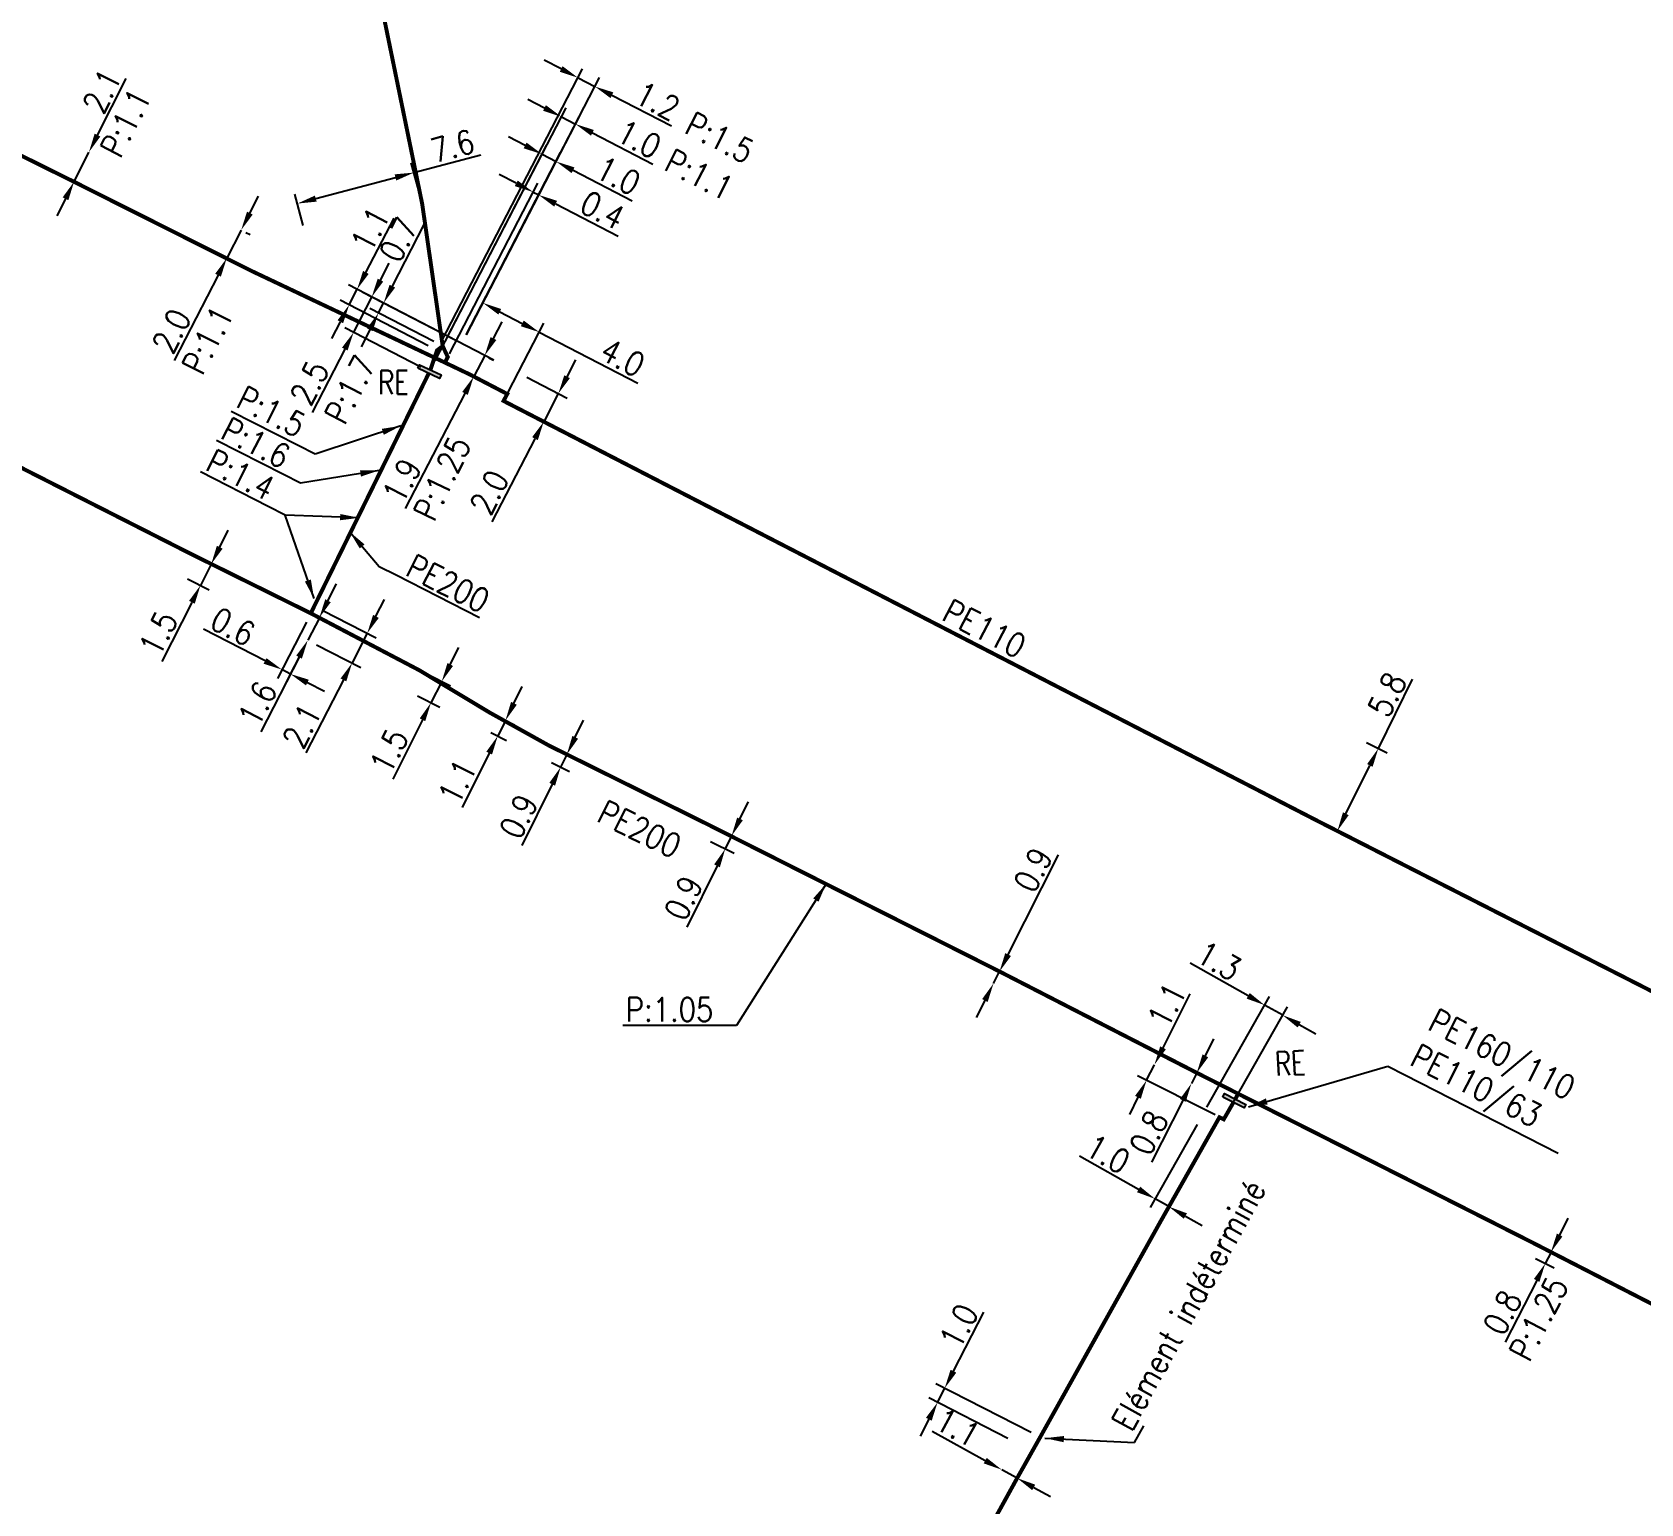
# Model space of a CAD drawing. Header units: millimetres. Extents: x 133989 to 135004, y 130988 to 132014.
# Drawn here: x 134175.2 to 134276.7, y 131120.9 to 131213.7 of the extents above; entities that cross this region are included whole.
import ezdxf
from ezdxf.enums import TextEntityAlignment as Align

# ---------------------------------------------------------------- set-up
doc = ezdxf.new("R2010")
doc.units = ezdxf.units.MM
doc.header["$PDMODE"] = 34
doc.linetypes.add('L_25_PE', pattern=[2000, 1000, 1000])
doc.layers.get('0').update_dxf_attribs({"linetype": 'CONTINUOUS'})
doc.layers.get('Defpoints').update_dxf_attribs({"linetype": 'CONTINUOUS'})
for name, color, linetype in [('L_150', 1, 'CONTINUOUS'), ('L_300', 7, 'CONTINUOUS'), ('L_340', 7, 'CONTINUOUS')]:
    doc.layers.add(name, color=color, linetype=linetype)
doc.styles.get("Standard").update_dxf_attribs({"font": 'romans.shx', "width": 0.85})
doc.dimstyles.get("Standard").update_dxf_attribs({"dimtxt": 1.5, "dimasz": 1.2, "dimexe": 0.625, "dimexo": 0.625, "dimgap": 0.25, "dimtad": 1, "dimdec": 1, "dimzin": 0, "dimdsep": 46, "dimtxsty": 'Standard', "dimcen": -0.5, "dimadec": 0, "dimazin": 0, "dimtfac": 1, "dimtdec": 1, "dimtmove": 0, "dimatfit": 3, "dimfxl": 0, "dimtolj": 1, "dimtzin": 0, "dimarcsym": 0})

# ---------------------------------------------------------------- blocks, each defined once
blk = doc.blocks.new('*D330')
at = {"layer": 'Defpoints', "color": 0, "linetype": 'Continuous', "transparency": 16777216}
for p in [(134191.96, 131202.85), (134199.83, 131202.81), (134192.48, 131200.86)]:
    blk.add_point(p, dxfattribs=at)
at = {"layer": 'L_150', "color": 0, "linetype": 'Continuous', "lineweight": -2, "transparency": 16777216}
for p, q in [((134199.3, 131204.8), (134203.53, 131205.93)), ((134199.67, 131203.42), (134199.14, 131205.41)), ((134193.12, 131203.16), (134198.14, 131204.49)), ((134192.32, 131201.46), (134191.79, 131203.45))]:
    blk.add_line(p, q, dxfattribs=at)
at = {"layer": 'L_150', "color": 0, "linetype": 'Continuous', "transparency": 16777216}
for points in [[(134198.09, 131204.69), (134198.19, 131204.3), (134199.3, 131204.8)], [(134193.06, 131203.35), (134193.17, 131202.97), (134191.96, 131202.85)]]:
    blk.add_solid(points, dxfattribs=at)
at = {"layer": 'L_150', "color": 0, "linetype": 'Continuous', "transparency": 16777216, "insert": (134201.74, 131206.48), "char_height": 1.5, "attachment_point": 5, "rotation": 14.8818}
blk.add_mtext('\\A1;7.6', dxfattribs=at)
blk = doc.blocks.new('*D342')
at = {"layer": 'Defpoints', "color": 0, "linetype": 'Continuous', "transparency": 16777216}
for p in [(134192.8, 131177.01), (134192.61, 131175.31), (134191.52, 131173.18)]:
    blk.add_point(p, dxfattribs=at)
at = {"layer": 'L_150', "color": 0, "linetype": 'Continuous', "lineweight": -2, "transparency": 16777216}
for p, q in [((134192.52, 131176.45), (134190.7, 131172.9)), ((134189.92, 131174.01), (134186.03, 131176)), ((134192.32, 131174.76), (134191.23, 131172.63)), ((134191.52, 131173.18), (134190.98, 131173.46)), ((134192.59, 131172.64), (134193.66, 131172.09))]:
    blk.add_line(p, q, dxfattribs=at)
at = {"layer": 'L_150', "color": 0, "linetype": 'Continuous', "transparency": 16777216}
for points in [[(134190.01, 131174.18), (134189.82, 131173.83), (134190.98, 131173.46)], [(134192.68, 131172.82), (134192.5, 131172.46), (134191.52, 131173.18)]]:
    blk.add_solid(points, dxfattribs=at)
at = {"layer": 'L_150', "color": 0, "linetype": 'Continuous', "transparency": 16777216, "insert": (134187.89, 131176.17), "char_height": 1.5, "attachment_point": 5, "rotation": 332.8752}
blk.add_mtext('\\A1;0.6', dxfattribs=at)
blk = doc.blocks.new('*D343')
at = {"layer": 'Defpoints', "color": 0, "linetype": 'Continuous', "transparency": 16777216}
for p in [(134185.15, 131180.8), (134184.48, 131179.46), (134185.84, 131178.77)]:
    blk.add_point(p, dxfattribs=at)
at = {"layer": 'L_150', "color": 0, "linetype": 'Continuous', "lineweight": -2, "transparency": 16777216}
for p, q in [((134187.06, 131181.18), (134187.6, 131182.25)), ((134185.71, 131180.52), (134187.08, 131179.83)), ((134186.52, 131180.11), (134185.84, 131178.77)), ((134185.03, 131179.18), (134186.4, 131178.49)), ((134185.3, 131177.7), (134183.41, 131173.96))]:
    blk.add_line(p, q, dxfattribs=at)
at = {"layer": 'L_150', "color": 0, "linetype": 'Continuous', "transparency": 16777216}
for points in [[(134186.88, 131181.27), (134187.24, 131181.09), (134186.52, 131180.11)], [(134185.12, 131177.79), (134185.48, 131177.61), (134185.84, 131178.77)]]:
    blk.add_solid(points, dxfattribs=at)
at = {"layer": 'L_150', "color": 0, "linetype": 'Continuous', "transparency": 16777216, "insert": (134183.19, 131175.75), "char_height": 1.5, "attachment_point": 5, "rotation": 63.1776}
blk.add_mtext('\\A1;1.5', dxfattribs=at)
blk = doc.blocks.new('*D344')
at = {"layer": 'Defpoints', "color": 0, "linetype": 'Continuous', "transparency": 16777216}
for p in [(134199.64, 131173.42), (134198.97, 131172.08), (134200.38, 131171.37)]:
    blk.add_point(p, dxfattribs=at)
at = {"layer": 'L_150', "color": 0, "linetype": 'Continuous', "lineweight": -2, "transparency": 16777216}
for p, q in [((134201.59, 131173.78), (134202.13, 131174.85)), ((134200.2, 131173.14), (134201.62, 131172.43)), ((134201.06, 131172.71), (134200.38, 131171.37)), ((134199.53, 131171.8), (134200.94, 131171.09)), ((134199.85, 131170.29), (134197.97, 131166.55))]:
    blk.add_line(p, q, dxfattribs=at)
at = {"layer": 'L_150', "color": 0, "linetype": 'Continuous', "transparency": 16777216}
for points in [[(134201.42, 131173.87), (134201.77, 131173.69), (134201.06, 131172.71)], [(134199.67, 131170.38), (134200.02, 131170.21), (134200.38, 131171.37)]]:
    blk.add_solid(points, dxfattribs=at)
at = {"layer": 'L_150', "color": 0, "linetype": 'Continuous', "transparency": 16777216, "insert": (134197.74, 131168.33), "char_height": 1.5, "attachment_point": 5, "rotation": 63.3542}
blk.add_mtext('\\A1;1.5', dxfattribs=at)
blk = doc.blocks.new('*D345')
at = {"layer": 'Defpoints', "color": 0, "linetype": 'Continuous', "transparency": 16777216}
for p in [(134204.08, 131170.75), (134203.59, 131169.76), (134204.59, 131169.27)]:
    blk.add_point(p, dxfattribs=at)
at = {"layer": 'L_150', "color": 0, "linetype": 'Continuous', "lineweight": -2, "transparency": 16777216}
for p, q in [((134205.61, 131171.33), (134206.14, 131172.4)), ((134205.08, 131170.25), (134204.59, 131169.27)), ((134204.64, 131170.47), (134205.64, 131169.98)), ((134204.15, 131169.49), (134205.15, 131168.99)), ((134204.05, 131168.19), (134202.35, 131164.77))]:
    blk.add_line(p, q, dxfattribs=at)
at = {"layer": 'L_150', "color": 0, "linetype": 'Continuous', "transparency": 16777216}
for points in [[(134205.43, 131171.42), (134205.79, 131171.24), (134205.08, 131170.25)], [(134203.87, 131168.28), (134204.23, 131168.1), (134204.59, 131169.27)]]:
    blk.add_solid(points, dxfattribs=at)
at = {"layer": 'L_150', "color": 0, "linetype": 'Continuous', "transparency": 16777216, "insert": (134202.04, 131166.39), "char_height": 1.5, "attachment_point": 5, "rotation": 63.6259}
blk.add_mtext('\\A1;1.1', dxfattribs=at)
blk = doc.blocks.new('*D346')
at = {"layer": 'Defpoints', "color": 0, "linetype": 'Continuous', "transparency": 16777216}
for p in [(134207.82, 131168.67), (134207.43, 131167.86), (134208.56, 131167.31)]:
    blk.add_point(p, dxfattribs=at)
at = {"layer": 'L_150', "color": 0, "linetype": 'Continuous', "lineweight": -2, "transparency": 16777216}
for p, q in [((134209.48, 131169.19), (134210.01, 131170.27)), ((134208.38, 131168.39), (134209.51, 131167.84)), ((134207.99, 131167.59), (134209.12, 131167.03)), ((134208.95, 131168.11), (134208.56, 131167.31)), ((134208.03, 131166.23), (134206.12, 131162.36))]:
    blk.add_line(p, q, dxfattribs=at)
at = {"layer": 'L_150', "color": 0, "linetype": 'Continuous', "transparency": 16777216}
for points in [[(134209.3, 131169.28), (134209.66, 131169.1), (134208.95, 131168.11)], [(134207.85, 131166.32), (134208.21, 131166.14), (134208.56, 131167.31)]]:
    blk.add_solid(points, dxfattribs=at)
at = {"layer": 'L_150', "color": 0, "linetype": 'Continuous', "transparency": 16777216, "insert": (134205.91, 131164.2), "char_height": 1.5, "attachment_point": 5, "rotation": 63.7681}
blk.add_mtext('\\A1;0.9', dxfattribs=at)
blk = doc.blocks.new('*D347')
at = {"layer": 'Defpoints', "color": 0, "linetype": 'Continuous', "transparency": 16777216}
for p in [(134217.83, 131163.7), (134217.44, 131162.9), (134218.94, 131162.16)]:
    blk.add_point(p, dxfattribs=at)
at = {"layer": 'L_150', "color": 0, "linetype": 'Continuous', "lineweight": -2, "transparency": 16777216}
for p, q in [((134219.87, 131164.04), (134220.4, 131165.12)), ((134218.39, 131163.43), (134219.9, 131162.69)), ((134218, 131162.62), (134219.51, 131161.88)), ((134219.34, 131162.97), (134218.94, 131162.16)), ((134218.42, 131161.08), (134216.52, 131157.21))]:
    blk.add_line(p, q, dxfattribs=at)
at = {"layer": 'L_150', "color": 0, "linetype": 'Continuous', "transparency": 16777216}
for points in [[(134219.69, 131164.13), (134220.05, 131163.96), (134219.34, 131162.97)], [(134218.24, 131161.17), (134218.6, 131160.99), (134218.94, 131162.16)]]:
    blk.add_solid(points, dxfattribs=at)
at = {"layer": 'L_150', "color": 0, "linetype": 'Continuous', "transparency": 16777216, "insert": (134216.31, 131159.05), "char_height": 1.5, "attachment_point": 5, "rotation": 63.9016}
blk.add_mtext('\\A1;0.9', dxfattribs=at)
blk = doc.blocks.new('*D348')
at = {"layer": 'Defpoints', "color": 0, "linetype": 'Continuous', "transparency": 16777216}
for p in [(134236.24, 131154.42), (134235.86, 131153.67), (134235.86, 131153.67)]:
    blk.add_point(p, dxfattribs=at)
at = {"layer": 'L_150', "color": 0, "linetype": 'Continuous', "lineweight": -2, "transparency": 16777216}
for p, q in [((134236.78, 131155.49), (134239.96, 131161.77)), ((134235.86, 131153.67), (134236.24, 131154.42)), ((134235.32, 131152.59), (134234.77, 131151.52))]:
    blk.add_line(p, q, dxfattribs=at)
at = {"layer": 'L_150', "color": 0, "linetype": 'Continuous', "transparency": 16777216}
for points in [[(134236.6, 131155.58), (134236.96, 131155.4), (134236.24, 131154.42)], [(134235.14, 131152.68), (134235.49, 131152.5), (134235.86, 131153.67)]]:
    blk.add_solid(points, dxfattribs=at)
at = {"layer": 'L_150', "color": 0, "linetype": 'Continuous', "transparency": 16777216, "insert": (134238.36, 131160.83), "char_height": 1.5, "attachment_point": 5, "rotation": 63.1721}
blk.add_mtext('\\A1;0.9', dxfattribs=at)
blk = doc.blocks.new('*D349')
at = {"layer": 'Defpoints', "color": 0, "linetype": 'Continuous', "transparency": 16777216}
for p in [(134269.86, 131137.32), (134269.49, 131136.61), (134270.66, 131136.01)]:
    blk.add_point(p, dxfattribs=at)
at = {"layer": 'L_150', "color": 0, "linetype": 'Continuous', "lineweight": -2, "transparency": 16777216}
for p, q in [((134271.57, 131137.8), (134272.11, 131138.87)), ((134270.41, 131137.04), (134271.58, 131136.44)), ((134270.05, 131136.32), (134271.22, 131135.73)), ((134271.02, 131136.73), (134270.66, 131136.01)), ((134270.12, 131134.94), (134268.13, 131131.05))]:
    blk.add_line(p, q, dxfattribs=at)
at = {"layer": 'L_150', "color": 0, "linetype": 'Continuous', "transparency": 16777216}
for points in [[(134271.39, 131137.89), (134271.74, 131137.71), (134271.02, 131136.73)], [(134269.94, 131135.03), (134270.29, 131134.85), (134270.66, 131136.01)]]:
    blk.add_solid(points, dxfattribs=at)
at = {"layer": 'L_150', "color": 0, "linetype": 'Continuous', "transparency": 16777216, "insert": (134267.96, 131132.91), "char_height": 1.5, "attachment_point": 5, "rotation": 63.0515}
blk.add_mtext('\\A1;0.8', dxfattribs=at)
blk = doc.blocks.new('*D358')
at = {"layer": 'Defpoints', "color": 0, "linetype": 'Continuous', "transparency": 16777216}
for p in [(134178.81, 131206.09), (134178.81, 131206.09), (134177.87, 131204.22)]:
    blk.add_point(p, dxfattribs=at)
at = {"layer": 'L_150', "color": 0, "linetype": 'Continuous', "lineweight": -2, "transparency": 16777216}
for p, q in [((134179.35, 131207.17), (134181.15, 131210.74)), ((134177.87, 131204.22), (134178.81, 131206.09)), ((134177.31, 131204.5), (134177.31, 131204.5)), ((134177.33, 131203.15), (134176.79, 131202.07))]:
    blk.add_line(p, q, dxfattribs=at)
at = {"layer": 'L_150', "color": 0, "linetype": 'Continuous', "transparency": 16777216}
for points in [[(134179.17, 131207.26), (134179.53, 131207.08), (134178.81, 131206.09)], [(134177.15, 131203.24), (134177.51, 131203.06), (134177.87, 131204.22)]]:
    blk.add_solid(points, dxfattribs=at)
at = {"layer": 'L_150', "color": 0, "linetype": 'Continuous', "transparency": 16777216, "insert": (134179.63, 131209.94), "char_height": 1.5, "attachment_point": 5, "rotation": 63.2749}
blk.add_mtext('\\A1;2.1', dxfattribs=at)
blk = doc.blocks.new('*D359')
at = {"layer": 'Defpoints', "color": 0, "linetype": 'Continuous', "transparency": 16777216}
for p in [(134203.66, 131196.58), (134202.33, 131194.02), (134204.96, 131190.4)]:
    blk.add_point(p, dxfattribs=at)
at = {"layer": 'L_150', "color": 0, "linetype": 'Continuous', "lineweight": -2, "transparency": 16777216}
for p, q in [((134202.62, 131194.57), (134203.94, 131197.13)), ((134204.72, 131196.03), (134206.14, 131195.29)), ((134205.25, 131190.96), (134207.49, 131195.3)), ((134207.21, 131194.74), (134213.42, 131191.53))]:
    blk.add_line(p, q, dxfattribs=at)
at = {"layer": 'L_150', "color": 0, "linetype": 'Continuous', "transparency": 16777216}
for points in [[(134204.81, 131196.2), (134204.63, 131195.85), (134203.66, 131196.58)], [(134206.23, 131195.47), (134206.05, 131195.11), (134207.21, 131194.74)]]:
    blk.add_solid(points, dxfattribs=at)
at = {"layer": 'L_150', "color": 0, "linetype": 'Continuous', "transparency": 16777216, "insert": (134212.47, 131193.14), "char_height": 1.5, "attachment_point": 5, "rotation": 332.6334}
blk.add_mtext('\\A1;4.0', dxfattribs=at)
blk = doc.blocks.new('*D360')
at = {"layer": 'Defpoints', "color": 0, "linetype": 'Continuous', "transparency": 16777216}
for p in [(134205.88, 131192.18), (134208.41, 131190.86), (134204.96, 131190.4)]:
    blk.add_point(p, dxfattribs=at)
at = {"layer": 'L_150', "color": 0, "linetype": 'Continuous', "lineweight": -2, "transparency": 16777216}
for p, q in [((134208.96, 131191.93), (134209.52, 131192.99)), ((134206.43, 131191.89), (134208.97, 131190.58)), ((134208.41, 131190.86), (134207.49, 131189.09)), ((134205.52, 131190.11), (134208.05, 131188.8)), ((134206.94, 131188.02), (134204.22, 131182.77))]:
    blk.add_line(p, q, dxfattribs=at)
at = {"layer": 'L_150', "color": 0, "linetype": 'Continuous', "transparency": 16777216}
for points in [[(134208.79, 131192.02), (134209.14, 131191.84), (134208.41, 131190.86)], [(134206.76, 131188.12), (134207.12, 131187.93), (134207.49, 131189.09)]]:
    blk.add_solid(points, dxfattribs=at)
at = {"layer": 'L_150', "color": 0, "linetype": 'Continuous', "transparency": 16777216, "insert": (134204.06, 131184.64), "char_height": 1.5, "attachment_point": 5, "rotation": 62.6089}
blk.add_mtext('\\A1;2.0', dxfattribs=at)
blk = doc.blocks.new('*D361')
at = {"layer": 'Defpoints', "color": 0, "linetype": 'Continuous', "transparency": 16777216}
for p in [(134258.83, 131169.13), (134260.13, 131168.49), (134256.25, 131163.94)]:
    blk.add_point(p, dxfattribs=at)
at = {"layer": 'L_150', "color": 0, "linetype": 'Continuous', "lineweight": -2, "transparency": 16777216}
for p, q in [((134260.13, 131168.49), (134262.29, 131172.86)), ((134259.39, 131168.86), (134260.69, 131168.21)), ((134258.08, 131164.37), (134259.59, 131167.42)), ((134256.81, 131163.66), (134258.11, 131163.02))]:
    blk.add_line(p, q, dxfattribs=at)
at = {"layer": 'L_150', "color": 0, "linetype": 'Continuous', "transparency": 16777216}
for points in [[(134259.42, 131167.5), (134259.77, 131167.33), (134260.13, 131168.49)], [(134257.9, 131164.46), (134258.26, 131164.28), (134257.55, 131163.29)]]:
    blk.add_solid(points, dxfattribs=at)
at = {"layer": 'L_150', "color": 0, "linetype": 'Continuous', "transparency": 16777216, "insert": (134260.69, 131171.88), "char_height": 1.5, "attachment_point": 5, "rotation": 63.6198}
blk.add_mtext('\\A1;5.8', dxfattribs=at)
blk = doc.blocks.new('*D363')
at = {"layer": 'Defpoints', "color": 0, "linetype": 'Continuous', "transparency": 16777216}
for p in [(134203.48, 131193.42), (134203.77, 131193.27), (134202.79, 131192.09)]:
    blk.add_point(p, dxfattribs=at)
at = {"layer": 'L_150', "color": 0, "linetype": 'Continuous', "lineweight": -2, "transparency": 16777216}
for p, q in [((134204.32, 131194.34), (134204.87, 131195.4)), ((134203.77, 131193.27), (134203.08, 131191.94)), ((134204.03, 131193.13), (134204.32, 131192.98)), ((134203.34, 131191.8), (134203.63, 131191.65)), ((134202.52, 131190.87), (134198.76, 131183.61))]:
    blk.add_line(p, q, dxfattribs=at)
at = {"layer": 'L_150', "color": 0, "linetype": 'Continuous', "transparency": 16777216}
for points in [[(134204.14, 131194.43), (134204.5, 131194.24), (134203.77, 131193.27)], [(134202.35, 131190.97), (134202.7, 131190.78), (134203.08, 131191.94)]]:
    blk.add_solid(points, dxfattribs=at)
at = {"layer": 'L_150', "color": 0, "linetype": 'Continuous', "transparency": 16777216, "insert": (134198.55, 131185.37), "char_height": 1.5, "attachment_point": 5, "rotation": 62.6089}
blk.add_mtext('\\A1;1.9', dxfattribs=at)
blk = doc.blocks.new('*D364')
at = {"layer": 'Defpoints', "color": 0, "linetype": 'Continuous', "transparency": 16777216}
for p in [(134196.64, 131196.95), (134202.33, 131194.01), (134200.29, 131192.25)]:
    blk.add_point(p, dxfattribs=at)
at = {"layer": 'L_340', "color": 0, "linetype": 'Continuous', "lineweight": -2, "transparency": 16777216}
for p, q in [((134197.2, 131198.02), (134197.75, 131199.08)), ((134196.64, 131196.95), (134195.5, 131194.73)), ((134201.77, 131194.3), (134196.09, 131197.24)), ((134199.74, 131192.54), (134194.94, 131195.02)), ((134194.95, 131193.67), (134192.88, 131189.67))]:
    blk.add_line(p, q, dxfattribs=at)
at = {"layer": 'L_340', "color": 0, "linetype": 'Continuous', "transparency": 16777216}
for points in [[(134197.02, 131198.11), (134197.37, 131197.93), (134196.64, 131196.95)], [(134194.77, 131193.76), (134195.12, 131193.58), (134195.5, 131194.73)]]:
    blk.add_solid(points, dxfattribs=at)
at = {"layer": 'L_340', "color": 0, "linetype": 'Continuous', "transparency": 16777216, "insert": (134192.72, 131191.54), "char_height": 1.5, "attachment_point": 5, "rotation": 62.6555}
blk.add_mtext('\\A1;2.5', dxfattribs=at)
blk = doc.blocks.new('L_340_21')
at = {"linetype": 'Continuous'}
blk.add_hatch(color=0, dxfattribs=at).paths.add_polyline_path([(0.125, 0.75), (-0.125, 0.75), (-0.125, -0.75), (0.125, -0.75)])
at = {"color": 0, "linetype": 'Continuous'}
blk.add_lwpolyline([(-0.125, 0.75), (0.125, 0.75), (0.125, -0.75), (-0.125, -0.75)], close=True, dxfattribs=at)
at = {"color": 0, "linetype": 'Continuous', "width": 0.75}
for tag, height, flags, p in [('RE', 1.5, 8, (0, 3)), ('DEF_LEG', 1.2, 3, (0, -5)), ('DEF_COUP', 1.2, 3, (0, -7.5)), ('DEF_TYPE', 1.2, 3, (0, -10))]:
    blk.add_attdef(tag, text='', height=height, dxfattribs=dict(at, flags=flags)).set_placement(p, align=Align.MIDDLE)
blk = doc.blocks.new('*D365')
at = {"layer": 'Defpoints', "color": 0, "linetype": 'Continuous', "transparency": 16777216}
for p in [(134210.72, 131210.23), (134200.76, 131193.59), (134202.33, 131194.02)]:
    blk.add_point(p, dxfattribs=at)
at = {"layer": 'L_150', "color": 0, "linetype": 'Continuous', "lineweight": -2, "transparency": 16777216}
for p, q in [((134208.59, 131211.34), (134207.53, 131211.89)), ((134201.04, 131194.15), (134209.94, 131211.34)), ((134202.62, 131194.57), (134211.01, 131210.79)), ((134209.66, 131210.78), (134210.72, 131210.23)), ((134211.79, 131209.68), (134215.54, 131207.74))]:
    blk.add_line(p, q, dxfattribs=at)
at = {"layer": 'L_150', "color": 0, "linetype": 'Continuous', "transparency": 16777216}
for points in [[(134208.68, 131211.51), (134208.5, 131211.16), (134209.66, 131210.78)], [(134211.88, 131209.86), (134211.7, 131209.5), (134210.72, 131210.23)]]:
    blk.add_solid(points, dxfattribs=at)
at = {"layer": 'L_150', "color": 0, "linetype": 'Continuous', "transparency": 16777216, "insert": (134214.67, 131209.31), "char_height": 1.5, "attachment_point": 5, "rotation": 332.6334}
blk.add_mtext('\\A1;1.2', dxfattribs=at)
blk = doc.blocks.new('*D366')
at = {"layer": 'Defpoints', "color": 0, "linetype": 'Continuous', "transparency": 16777216}
for p in [(134209.5, 131207.86), (134201.12, 131193.86), (134202.33, 131194.02)]:
    blk.add_point(p, dxfattribs=at)
at = {"layer": 'L_150', "color": 0, "linetype": 'Continuous', "lineweight": -2, "transparency": 16777216}
for p, q in [((134201.41, 131194.41), (134208.9, 131208.88)), ((134207.54, 131208.87), (134206.48, 131209.42)), ((134202.62, 131194.57), (134209.78, 131208.42)), ((134208.61, 131208.32), (134209.5, 131207.86)), ((134210.56, 131207.31), (134214.37, 131205.34))]:
    blk.add_line(p, q, dxfattribs=at)
at = {"layer": 'L_150', "color": 0, "linetype": 'Continuous', "transparency": 16777216}
for points in [[(134207.63, 131209.05), (134207.45, 131208.7), (134208.61, 131208.32)], [(134210.65, 131207.49), (134210.47, 131207.13), (134209.5, 131207.86)]]:
    blk.add_solid(points, dxfattribs=at)
at = {"layer": 'L_150', "color": 0, "linetype": 'Continuous', "transparency": 16777216, "insert": (134213.5, 131206.91), "char_height": 1.5, "attachment_point": 5, "rotation": 332.6334}
blk.add_mtext('\\A1;1.0', dxfattribs=at)
blk = doc.blocks.new('*D367')
at = {"layer": 'Defpoints', "color": 0, "linetype": 'Continuous', "transparency": 16777216}
for p in [(134197.39, 131196.57), (134201.12, 131193.86), (134204.89, 131192.69)]:
    blk.add_point(p, dxfattribs=at)
at = {"layer": 'L_150', "color": 0, "linetype": 'Continuous', "lineweight": -2, "transparency": 16777216}
for p, q in [((134197.95, 131197.64), (134199.96, 131201.52)), ((134204.34, 131192.98), (134196.84, 131196.86)), ((134200.57, 131194.14), (134196.52, 131196.24)), ((134197.07, 131195.95), (134197.39, 131196.57)), ((134196.52, 131194.89), (134195.97, 131193.82))]:
    blk.add_line(p, q, dxfattribs=at)
at = {"layer": 'L_150', "color": 0, "linetype": 'Continuous', "transparency": 16777216}
for points in [[(134197.77, 131197.73), (134198.12, 131197.55), (134197.39, 131196.57)], [(134196.34, 131194.98), (134196.7, 131194.8), (134197.07, 131195.95)]]:
    blk.add_solid(points, dxfattribs=at)
at = {"layer": 'L_150', "color": 0, "linetype": 'Continuous', "transparency": 16777216, "insert": (134198.34, 131200.57), "char_height": 1.5, "attachment_point": 5, "rotation": 62.6089}
blk.add_mtext('\\A1;0.7', dxfattribs=at)
blk = doc.blocks.new('*D368')
at = {"layer": 'Defpoints', "color": 0, "linetype": 'Continuous', "transparency": 16777216}
for p in [(134195.72, 131197.44), (134200.76, 131193.59), (134202.33, 131194.02)]:
    blk.add_point(p, dxfattribs=at)
at = {"layer": 'L_150', "color": 0, "linetype": 'Continuous', "lineweight": -2, "transparency": 16777216}
for p, q in [((134196.27, 131198.5), (134198.05, 131201.93)), ((134201.77, 131194.3), (134195.17, 131197.73)), ((134200.2, 131193.88), (134194.66, 131196.75)), ((134195.22, 131196.46), (134195.72, 131197.44)), ((134194.66, 131195.4), (134194.11, 131194.33))]:
    blk.add_line(p, q, dxfattribs=at)
at = {"layer": 'L_150', "color": 0, "linetype": 'Continuous', "transparency": 16777216}
for points in [[(134196.1, 131198.6), (134196.45, 131198.41), (134195.72, 131197.44)], [(134194.49, 131195.49), (134194.84, 131195.3), (134195.22, 131196.46)]]:
    blk.add_solid(points, dxfattribs=at)
at = {"layer": 'L_150', "color": 0, "linetype": 'Continuous', "transparency": 16777216, "insert": (134196.55, 131201.22), "char_height": 1.5, "attachment_point": 5, "rotation": 62.6089}
blk.add_mtext('\\A1;1.1', dxfattribs=at)
blk = doc.blocks.new('*D369')
at = {"layer": 'Defpoints', "color": 0, "linetype": 'Continuous', "transparency": 16777216}
for p in [(134207.18, 131203.39), (134202.33, 131194.02), (134201.26, 131192.82)]:
    blk.add_point(p, dxfattribs=at)
at = {"layer": 'L_150', "color": 0, "linetype": 'Continuous', "lineweight": -2, "transparency": 16777216}
for p, q in [((134201.55, 131193.38), (134207.11, 131204.13)), ((134202.62, 131194.57), (134207.47, 131203.95)), ((134205.76, 131204.13), (134204.69, 131204.68)), ((134206.83, 131203.57), (134207.18, 131203.39)), ((134208.25, 131202.84), (134212.18, 131200.8))]:
    blk.add_line(p, q, dxfattribs=at)
at = {"layer": 'L_150', "color": 0, "linetype": 'Continuous', "transparency": 16777216}
for points in [[(134205.85, 131204.3), (134205.67, 131203.95), (134206.83, 131203.57)], [(134208.34, 131203.02), (134208.15, 131202.66), (134207.18, 131203.39)]]:
    blk.add_solid(points, dxfattribs=at)
at = {"layer": 'L_150', "color": 0, "linetype": 'Continuous', "transparency": 16777216, "insert": (134211.21, 131202.43), "char_height": 1.5, "attachment_point": 5, "rotation": 332.6334}
blk.add_mtext('\\A1;0.4', dxfattribs=at)
blk = doc.blocks.new('*D370')
at = {"layer": 'Defpoints', "color": 0, "linetype": 'Continuous', "transparency": 16777216}
for p in [(134232.33, 131127.25), (134237.32, 131124.69), (134238.8, 131125.05)]:
    blk.add_point(p, dxfattribs=at)
at = {"layer": 'L_300', "color": 0, "linetype": 'Continuous', "lineweight": -2, "transparency": 16777216}
for p, q in [((134233.33, 131129.21), (134235.24, 131132.93)), ((134238.24, 131125.34), (134232.23, 131128.42)), ((134232.33, 131127.25), (134232.78, 131128.14)), ((134236.76, 131124.98), (134231.77, 131127.54)), ((134231.78, 131126.19), (134231.23, 131125.12))]:
    blk.add_line(p, q, dxfattribs=at)
at = {"layer": 'L_300', "color": 0, "linetype": 'Continuous', "transparency": 16777216}
for points in [[(134233.15, 131129.3), (134233.51, 131129.12), (134232.78, 131128.14)], [(134231.6, 131126.28), (134231.96, 131126.09), (134232.33, 131127.25)]]:
    blk.add_solid(points, dxfattribs=at)
at = {"layer": 'L_300', "color": 0, "linetype": 'Continuous', "transparency": 16777216, "insert": (134233.67, 131132.06), "char_height": 1.5, "attachment_point": 5, "rotation": 62.8353}
blk.add_mtext('\\A1;1.0', dxfattribs=at)
blk = doc.blocks.new('*D371')
at = {"layer": 'Defpoints', "color": 0, "linetype": 'Continuous', "transparency": 16777216}
for p in [(134236.38, 131123), (134236.38, 131123), (134237.35, 131122.47)]:
    blk.add_point(p, dxfattribs=at)
at = {"layer": 'L_150', "color": 0, "linetype": 'Continuous', "lineweight": -2, "transparency": 16777216}
for p, q in [((134235.33, 131123.57), (134231.98, 131125.42)), ((134237.35, 131122.47), (134236.38, 131123)), ((134238.4, 131121.89), (134239.45, 131121.31))]:
    blk.add_line(p, q, dxfattribs=at)
at = {"layer": 'L_150', "color": 0, "linetype": 'Continuous', "transparency": 16777216}
for points in [[(134235.43, 131123.75), (134235.24, 131123.4), (134236.38, 131123)], [(134238.49, 131122.06), (134238.3, 131121.71), (134237.35, 131122.47)]]:
    blk.add_solid(points, dxfattribs=at)
at = {"layer": 'L_150', "color": 0, "linetype": 'Continuous', "transparency": 16777216, "insert": (134233.61, 131125.66), "char_height": 1.5, "attachment_point": 5, "rotation": 331.1618}
blk.add_mtext('\\A1;1.1', dxfattribs=at)
blk = doc.blocks.new('*D374')
at = {"layer": 'Defpoints', "color": 0, "linetype": 'Continuous', "transparency": 16777216}
for p in [(134248.68, 131148.03), (134248.34, 131147.36), (134248.34, 131147.36)]:
    blk.add_point(p, dxfattribs=at)
at = {"layer": 'L_150', "color": 0, "linetype": 'Continuous', "lineweight": -2, "transparency": 16777216}
for p, q in [((134249.22, 131149.1), (134249.76, 131150.17)), ((134248.68, 131148.03), (134248.34, 131147.36)), ((134247.8, 131146.29), (134245.83, 131142.39))]:
    blk.add_line(p, q, dxfattribs=at)
at = {"layer": 'L_150', "color": 0, "linetype": 'Continuous', "transparency": 16777216}
for points in [[(134249.04, 131149.19), (134249.4, 131149.01), (134248.68, 131148.03)], [(134247.62, 131146.38), (134247.98, 131146.2), (134248.34, 131147.36)]]:
    blk.add_solid(points, dxfattribs=at)
at = {"layer": 'L_150', "color": 0, "linetype": 'Continuous', "transparency": 16777216, "insert": (134245.65, 131144.25), "char_height": 1.5, "attachment_point": 5, "rotation": 63.2095}
blk.add_mtext('\\A1;0.8', dxfattribs=at)
blk = doc.blocks.new('*D375')
at = {"layer": 'Defpoints', "color": 0, "linetype": 'Continuous', "transparency": 16777216}
for p in [(134246.01, 131148.54), (134246.01, 131148.54), (134250.38, 131145.1)]:
    blk.add_point(p, dxfattribs=at)
at = {"layer": 'L_150', "color": 0, "linetype": 'Continuous', "lineweight": -2, "transparency": 16777216}
for p, q in [((134246.55, 131149.61), (134248.27, 131153.02)), ((134245.51, 131147.56), (134246.01, 131148.54)), ((134249.83, 131145.38), (134244.95, 131147.84)), ((134244.97, 131146.49), (134244.43, 131145.41))]:
    blk.add_line(p, q, dxfattribs=at)
at = {"layer": 'L_150', "color": 0, "linetype": 'Continuous', "transparency": 16777216}
for points in [[(134246.37, 131149.7), (134246.73, 131149.52), (134246.01, 131148.54)], [(134244.79, 131146.58), (134245.15, 131146.4), (134245.51, 131147.56)]]:
    blk.add_solid(points, dxfattribs=at)
at = {"layer": 'L_150', "color": 0, "linetype": 'Continuous', "transparency": 16777216, "insert": (134246.79, 131152.3), "char_height": 1.5, "attachment_point": 5, "rotation": 63.2095}
blk.add_mtext('\\A1;1.1', dxfattribs=at)
blk = doc.blocks.new('*D376')
at = {"layer": 'Defpoints', "color": 0, "linetype": 'Continuous', "transparency": 16777216}
for p in [(134252.96, 131152.3), (134249.02, 131145.32), (134250.38, 131145.1)]:
    blk.add_point(p, dxfattribs=at)
at = {"layer": 'L_150', "color": 0, "linetype": 'Continuous', "lineweight": -2, "transparency": 16777216}
for p, q in [((134251.92, 131152.89), (134248.27, 131154.95)), ((134249.32, 131145.87), (134253.27, 131152.84)), ((134250.69, 131145.64), (134254.4, 131152.2)), ((134254.1, 131151.66), (134252.96, 131152.3)), ((134255.14, 131151.07), (134256.18, 131150.48))]:
    blk.add_line(p, q, dxfattribs=at)
at = {"layer": 'L_150', "color": 0, "linetype": 'Continuous', "transparency": 16777216}
for points in [[(134252.02, 131153.06), (134251.82, 131152.71), (134252.96, 131152.3)], [(134255.24, 131151.24), (134255.04, 131150.89), (134254.1, 131151.66)]]:
    blk.add_solid(points, dxfattribs=at)
at = {"layer": 'L_150', "color": 0, "linetype": 'Continuous', "transparency": 16777216, "insert": (134250.07, 131155.09), "char_height": 1.5, "attachment_point": 5, "rotation": 330.498}
blk.add_mtext('\\A1;1.3', dxfattribs=at)
blk = doc.blocks.new('*D377')
at = {"layer": 'Defpoints', "color": 0, "linetype": 'Continuous', "transparency": 16777216}
for p in [(134249.02, 131145.32), (134250.11, 131145.23), (134246.05, 131140.08)]:
    blk.add_point(p, dxfattribs=at)
at = {"layer": 'L_150', "color": 0, "linetype": 'Continuous', "lineweight": -2, "transparency": 16777216}
for p, q in [((134248.71, 131144.78), (134245.74, 131139.54)), ((134249.8, 131144.69), (134246.61, 131139.05)), ((134245.01, 131140.67), (134241.28, 131142.78)), ((134246.92, 131139.59), (134246.05, 131140.08)), ((134247.96, 131139), (134249.01, 131138.41))]:
    blk.add_line(p, q, dxfattribs=at)
at = {"layer": 'L_150', "color": 0, "linetype": 'Continuous', "transparency": 16777216}
for points in [[(134245.11, 131140.85), (134244.91, 131140.5), (134246.05, 131140.08)], [(134248.06, 131139.17), (134247.86, 131138.83), (134246.92, 131139.59)]]:
    blk.add_solid(points, dxfattribs=at)
at = {"layer": 'L_150', "color": 0, "linetype": 'Continuous', "transparency": 16777216, "insert": (134243.07, 131142.91), "char_height": 1.5, "attachment_point": 5, "rotation": 330.498}
blk.add_mtext('\\A1;1.0', dxfattribs=at)
blk = doc.blocks.new('*D378')
at = {"layer": 'Defpoints', "color": 0, "linetype": 'Continuous', "transparency": 16777216}
for p in [(134192.8, 131177.01), (134192.61, 131175.31), (134192.61, 131175.31)]:
    blk.add_point(p, dxfattribs=at)
at = {"layer": 'L_150', "color": 0, "linetype": 'Continuous', "lineweight": -2, "transparency": 16777216}
for p, q in [((134193.88, 131177.8), (134194.43, 131178.87)), ((134193.34, 131176.73), (134192.61, 131175.31)), ((134193.36, 131176.72), (134193.89, 131176.45)), ((134193.17, 131175.03), (134193.17, 131175.03)), ((134192.06, 131174.24), (134189.65, 131169.53))]:
    blk.add_line(p, q, dxfattribs=at)
at = {"layer": 'L_150', "color": 0, "linetype": 'Continuous', "transparency": 16777216}
for points in [[(134193.71, 131177.89), (134194.06, 131177.71), (134193.34, 131176.73)], [(134191.88, 131174.34), (134192.24, 131174.15), (134192.61, 131175.31)]]:
    blk.add_solid(points, dxfattribs=at)
at = {"layer": 'L_150', "color": 0, "linetype": 'Continuous', "transparency": 16777216, "insert": (134189.44, 131171.32), "char_height": 1.5, "attachment_point": 5, "rotation": 62.8745}
blk.add_mtext('\\A1;1.6', dxfattribs=at)
blk = doc.blocks.new('*D379')
at = {"layer": 'Defpoints', "color": 0, "linetype": 'Continuous', "transparency": 16777216}
for p in [(134193.01, 131177.47), (134192.61, 131175.31), (134195.41, 131173.88)]:
    blk.add_point(p, dxfattribs=at)
at = {"layer": 'L_150', "color": 0, "linetype": 'Continuous', "lineweight": -2, "transparency": 16777216}
for p, q in [((134196.91, 131176.82), (134197.46, 131177.88)), ((134193.57, 131177.18), (134196.92, 131175.46)), ((134196.36, 131175.75), (134195.41, 131173.88)), ((134193.17, 131175.03), (134195.96, 131173.59)), ((134194.86, 131172.81), (134192.49, 131168.2))]:
    blk.add_line(p, q, dxfattribs=at)
at = {"layer": 'L_150', "color": 0, "linetype": 'Continuous', "transparency": 16777216}
for points in [[(134196.73, 131176.91), (134197.09, 131176.72), (134196.36, 131175.75)], [(134194.68, 131172.9), (134195.04, 131172.72), (134195.41, 131173.88)]]:
    blk.add_solid(points, dxfattribs=at)
at = {"layer": 'L_150', "color": 0, "linetype": 'Continuous', "transparency": 16777216, "insert": (134192.24, 131169.9), "char_height": 1.5, "attachment_point": 5, "rotation": 62.8745}
blk.add_mtext('\\A1;2.1', dxfattribs=at)
blk = doc.blocks.new('*D380')
at = {"layer": 'Defpoints', "color": 0, "linetype": 'Continuous', "transparency": 16777216}
for p in [(134208.27, 131205.5), (134202.33, 131194.01), (134200.35, 131192.37)]:
    blk.add_point(p, dxfattribs=at)
at = {"layer": 'L_150', "color": 0, "linetype": 'Continuous', "lineweight": -2, "transparency": 16777216}
for p, q in [((134206.32, 131206.51), (134205.26, 131207.06)), ((134200.64, 131192.92), (134207.67, 131206.52)), ((134202.61, 131194.57), (134208.56, 131206.06)), ((134207.39, 131205.96), (134208.27, 131205.5)), ((134209.34, 131204.95), (134213.06, 131203.02))]:
    blk.add_line(p, q, dxfattribs=at)
at = {"layer": 'L_150', "color": 0, "linetype": 'Continuous', "transparency": 16777216}
for points in [[(134206.41, 131206.69), (134206.23, 131206.33), (134207.39, 131205.96)], [(134209.43, 131205.13), (134209.25, 131204.77), (134208.27, 131205.5)]]:
    blk.add_solid(points, dxfattribs=at)
at = {"layer": 'L_150', "color": 0, "linetype": 'Continuous', "transparency": 16777216, "insert": (134212.19, 131204.6), "char_height": 1.5, "attachment_point": 5, "rotation": 332.6334}
blk.add_mtext('\\A1;1.0', dxfattribs=at)
blk = doc.blocks.new('*D399')
at = {"layer": 'Defpoints', "color": 0, "linetype": 'Continuous', "transparency": 16777216}
for p in [(134188.14, 131201.32), (134188.41, 131201.18), (134189.01, 131198.62)]:
    blk.add_point(p, dxfattribs=at)
at = {"layer": 'L_150', "color": 0, "linetype": 'Continuous', "lineweight": -2, "transparency": 16777216}
for p, q in [((134188.96, 131202.25), (134189.51, 131203.31)), ((134188.41, 131201.18), (134187.5, 131199.4)), ((134188.7, 131201.03), (134188.97, 131200.89)), ((134188.46, 131198.91), (134186.94, 131199.69)), ((134186.95, 131198.33), (134184.18, 131192.95))]:
    blk.add_line(p, q, dxfattribs=at)
at = {"layer": 'L_150', "color": 0, "linetype": 'Continuous', "transparency": 16777216}
for points in [[(134188.78, 131202.34), (134189.14, 131202.16), (134188.41, 131201.18)], [(134186.77, 131198.42), (134187.13, 131198.24), (134187.5, 131199.4)]]:
    blk.add_solid(points, dxfattribs=at)
at = {"layer": 'L_150', "color": 0, "linetype": 'Continuous', "transparency": 16777216, "insert": (134184.02, 131194.81), "char_height": 1.5, "attachment_point": 5, "rotation": 62.8058}
blk.add_mtext('\\A1;2.0', dxfattribs=at)

msp = doc.modelspace()

# ---------------------------------------------------------------- linework, layer by layer
at = {"layer": 'L_150', "linetype": 'L_25_PE', "flags": 128}
for points in [[(134201.26, 131192.82, 0.25, 0.25, 0), (134201.44, 131193.17, 0.25, 0.25, 0), (134201.12, 131193.86, 0.25, 0.25, 0), (134199.83, 131202.81, 0.25, 0.25, 0), (134199.83, 131202.81, 0.25, 0.25, 0), (134196.65, 131218.31, 0.25, 0.25, 0), (134192.32, 131224.23, 0.25, 0.25, 0), (134189.4, 131231.77, 0.25, 0.25, 0), (134186.16, 131237.56, 0.25, 0.25, 0), (134183.77, 131243.14, 0.25, 0.25, 0), (134181.32, 131248.58, 0.25, 0.25, 0), (134181.32, 131248.58, 0.25, 0.25, 0), (134181.32, 131248.58, 0.25, 0.25, 0), (134170.17, 131272.78, 0.25, 0.25, 0), (134160.56, 131293.94, 0.25, 0.25, 0), (134157.64, 131300.59, 0, 0, 0)], [(134394.67, 131093.71, 0.25, 0.25, 0), (134385.25, 131098.2, 0.25, 0.25, 0), (134365.13, 131108.39, 0.25, 0.25, 0), (134342.26, 131120.23, 0.25, 0.25, 0), (134303.08, 131140.07, 0.25, 0.25, 0), (134256.25, 131163.94, 0.25, 0.25, 0), (134204.96, 131190.4, 0.25, 0.25, 0), (134205.19, 131190.84, 0.25, 0.25, 0), (134202.79, 131192.09, 0.25, 0.25, 0), (134201.26, 131192.82, 0.25, 0.25, 0), (134201.26, 131192.82, 0.25, 0.25, 0), (134189.04, 131198.61, 0.25, 0.25, 0), (134177.87, 131204.22, 0.25, 0.25, 0), (134164.78, 131210.71, 0.25, 0.25, 0), (134145.8, 131220.57, 0.25, 0.25, 0), (134120.71, 131233.3, 0.25, 0.25, 0), (134104.88, 131241.46, 0.25, 0.25, 0), (134099.88, 131244.2, 0.25, 0.25, 0), (134095.55, 131246.98, 0.25, 0.25, 0), (134079.33, 131255.67, 0.25, 0.25, 0), (134071.58, 131260.02, 0.25, 0.25, 0), (134064.65, 131262.14, 0.25, 0.25, 0), (134058.23, 131265.12, 0.25, 0.25, 0), (134033.43, 131276.64, 0.25, 0.25, 0), (134033.43, 131276.64, 0.25, 0.25, 0), (134009.75, 131289.82, 0.25, 0.25, 0), (134000, 131295.37, 0, 0, 0)], [(134386.91, 131078.59, 0.25, 0.25, 0), (134378.29, 131082.81, 0.25, 0.25, 0), (134369.35, 131087.81, 0.25, 0.25, 0), (134365.78, 131089.61, 0.25, 0.25, 0), (134364.77, 131089.18, 0.25, 0.25, 0), (134361.09, 131091.06, 0.25, 0.25, 0), (134357.03, 131093.25, 0.25, 0.25, 0), (134310.64, 131116.58, 0.25, 0.25, 0), (134310.64, 131116.58, 0.25, 0.25, 0), (134299.04, 131122.44, 0.25, 0.25, 0), (134285.66, 131129.2, 0.25, 0.25, 0), (134269.86, 131137.32, 0.25, 0.25, 0), (134251.29, 131146.71, 0.25, 0.25, 0), (134248.68, 131148.03, 0.25, 0.25, 0), (134236.24, 131154.42, 0.25, 0.25, 0), (134217.83, 131163.7, 0.25, 0.25, 0), (134207.82, 131168.67, 0.25, 0.25, 0), (134204.08, 131170.75, 0.25, 0.25, 0), (134199.64, 131173.42, 0.25, 0.25, 0), (134192.8, 131177.01, 0.25, 0.25, 0), (134185.15, 131180.8, 0.25, 0.25, 0), (134171.8, 131187.58, 0.25, 0.25, 0), (134160.76, 131193.19, 0.25, 0.25, 0), (134147.13, 131200.07, 0.25, 0.25, 0), (134142.05, 131202.4, 0.25, 0.25, 0), (134130.35, 131209.18, 0.25, 0.25, 0), (134126.09, 131211.64, 0.25, 0.25, 0), (134124.99, 131214.14, 0.25, 0.25, 0), (134124.99, 131214.14, 0.25, 0.25, 0), (134120.56, 131216.22, 0.25, 0.25, 0), (134106.78, 131222.69, 0.25, 0.25, 0), (134077.33, 131237.76, 0.25, 0.25, 0), (134046.87, 131254.05, 0.25, 0.25, 0), (134044.66, 131253.15, 0.25, 0.25, 0), (134037.13, 131257.29, 0.25, 0.25, 0), (134037.13, 131257.29, 0.25, 0.25, 0), (134037.13, 131257.29, 0.25, 0.25, 0), (134037.13, 131257.29, 0.25, 0.25, 0), (134033.79, 131259.23, 0.25, 0.25, 0), (134007.92, 131273.39, 0.25, 0.25, 0), (134000, 131277.62, 0, 0, 0)], [(134250.99, 131146.16, 0.25, 0.25, 0), (134250.38, 131145.1, 0.25, 0.25, 0), (134250.11, 131145.23, 0.25, 0.25, 0), (134248.55, 131142.47, 0.25, 0.25, 0), (134246.43, 131138.72, 0.25, 0.25, 0), (134238.8, 131125.05, 0.25, 0.25, 0), (134237.35, 131122.47, 0.25, 0.25, 0), (134232.52, 131113.7, 0.25, 0.25, 0), (134228.57, 131106.12, 0.25, 0.25, 0), (134227.03, 131103.29, 0, 0, 0)]]:
    msp.add_lwpolyline(points, format="xyseb", dxfattribs=at)
at = {"layer": 'L_150', "linetype": 'L_25_PE', "const_width": 0.25, "flags": 128}
for points in [[(134201.12, 131193.86), (134200.76, 131193.59), (134200.35, 131192.37)], [(134200.24, 131192.14), (134192.8, 131177.01)], [(134251.29, 131146.71), (134251.11, 131146.38)]]:
    msp.add_lwpolyline(points, dxfattribs=at)

# ---------------------------------------------------------------- block references
at = {"layer": 'L_340'}
ref = msp.add_blockref('L_340_21', (134200.29, 131192.25), dxfattribs=dict(at, rotation=64.52701895505652))
ref.add_attrib('RE', 'RE', dxfattribs={"layer": '0', "color": 0, "linetype": 'Continuous', "height": 1.5, "width": 0.75, "flags": 8}).set_placement((134198.02, 131191.57), align=Align.MIDDLE)
ref = msp.add_blockref('L_340_21', (134251.05, 131146.27), dxfattribs=dict(at, rotation=63.16482331402484))
ref.add_attrib('RE', 'RE', dxfattribs={"layer": '0', "color": 0, "linetype": 'Continuous', "height": 1.5, "rotation": 2.6668, "width": 0.75, "flags": 8}).set_placement((134254.58, 131148.64), align=Align.MIDDLE)

# ---------------------------------------------------------------- texts
at = {"layer": 'L_150', "linetype": 'Continuous', "width": 0.85}
for s, rotation, p in [('P:1.1', 63.2749, (134180.79, 131205.63)), ('P:1.5', 332.6334, (134216.28, 131207.35)), ('P:1.1', 332.6334, (134214.99, 131205.02)), ('P:1.1', 62.8058, (134185.95, 131191.93)), ('P:1.25', 64.3706, (134200.57, 131182.7)), ('P:1.25', 62.8058, (134269.65, 131129.72))]:
    msp.add_text(s, height=1.5, rotation=rotation, dxfattribs=at).set_placement(p)
for s, rotation, p in [('PE110', 332.7108, (134235.29, 131176.04)), ('PE200', 333.6129, (134213.54, 131163.4))]:
    msp.add_text(s, height=1.5, rotation=rotation, dxfattribs=at).set_placement(p, align=Align.MIDDLE)
at = {"layer": 'L_150', "linetype": 'Continuous', "char_height": 1.5, "attachment_point": 9, "rotation": 333.0303}
for s, insert in [('P:1.5', (134191.94, 131188.06)), ('P:1.6', (134190.97, 131186.09)), ('P:1.4', (134190.01, 131184.08)), ('PE200', (134203.55, 131176.98))]:
    msp.add_mtext(s, dxfattribs=dict(at, insert=insert))
at = {"layer": 'L_150', "linetype": 'Continuous', "insert": (134218.19, 131151.27), "char_height": 1.5, "attachment_point": 9}
msp.add_mtext('P:1.05', dxfattribs=at)
at = {"layer": 'L_300', "linetype": 'Continuous', "insert": (134243.24, 131126.05), "char_height": 1.5, "attachment_point": 1, "rotation": 61.003}
msp.add_mtext('\\A1;Elément indéterminé', dxfattribs=at)
at = {"layer": 'L_340', "linetype": 'Continuous', "width": 0.85}
msp.add_text('P:1.7', height=1.5, rotation=62.8058, dxfattribs=at).set_placement((134194.94, 131188.81))
at = {"layer": 'L_340', "linetype": 'Continuous', "insert": (134261.8, 131148.13), "char_height": 1.5, "attachment_point": 7, "rotation": 332.925}
msp.add_mtext('PE160/110\\PPE110/63', dxfattribs=at)

# ---------------------------------------------------------------- dimensions: what is measured, and where the dimension line sits
at = {"layer": 'L_150', "linetype": 'Continuous'}
for base, p1, p2, angle, picture, middle in [((134210.72, 131210.23), (134200.76, 131193.59), (134202.33, 131194.02), 152.6334, '*D365', (134214.21, 131208.43)), ((134178.81, 131206.09), (134177.87, 131204.22), (134178.81, 131206.09), 243.2749, '*D358', (134180.52, 131209.49)), ((134209.5, 131207.86), (134201.12, 131193.86), (134202.33, 131194.02), 152.6334, '*D366', (134213.04, 131206.02)), ((134191.96, 131202.85), (134199.83, 131202.81), (134192.48, 131200.86), 14.8818, '*D330', (134201.99, 131205.52)), ((134208.27, 131205.5), (134200.35, 131192.37), (134202.33, 131194.01), 152.6334, '*D380', (134211.73, 131203.71)), ((134207.18, 131203.39), (134201.26, 131192.82), (134202.33, 131194.02), 152.6334, '*D369', (134210.75, 131201.54)), ((134188.41, 131201.18), (134189.01, 131198.62), (134188.14, 131201.32), 242.8058, '*D399', (134184.91, 131194.36)), ((134195.72, 131197.44), (134200.76, 131193.59), (134202.33, 131194.02), 242.6089, '*D368', (134197.44, 131200.76)), ((134197.39, 131196.57), (134201.12, 131193.86), (134204.89, 131192.69), 242.6089, '*D367', (134199.23, 131200.11)), ((134203.66, 131196.58), (134204.96, 131190.4), (134202.33, 131194.02), 332.6334, '*D359', (134212.01, 131192.25)), ((134208.41, 131190.86), (134204.96, 131190.4), (134205.88, 131192.18), 242.6089, '*D360', (134204.95, 131184.18)), ((134185.84, 131178.77), (134185.15, 131180.8), (134184.48, 131179.46), 63.1776, '*D343', (134184.09, 131175.3)), ((134192.61, 131175.31), (134192.8, 131177.01), (134192.61, 131175.31), 62.8745, '*D378', (134190.33, 131170.86)), ((134191.52, 131173.18), (134192.8, 131177.01), (134192.61, 131175.31), 152.8752, '*D342', (134187.44, 131175.28)), ((134195.41, 131173.88), (134193.01, 131177.47), (134192.61, 131175.31), 62.8745, '*D379', (134193.13, 131169.44)), ((134200.38, 131171.37), (134199.64, 131173.42), (134198.97, 131172.08), 63.3542, '*D344', (134198.64, 131167.89)), ((134260.13, 131168.49), (134256.25, 131163.94), (134258.83, 131169.13), 243.6198, '*D361', (134261.59, 131171.44)), ((134204.59, 131169.27), (134204.08, 131170.75), (134203.59, 131169.76), 63.6259, '*D345', (134202.94, 131165.94)), ((134208.56, 131167.31), (134207.82, 131168.67), (134207.43, 131167.86), 63.7681, '*D346', (134206.81, 131163.76)), ((134218.94, 131162.16), (134217.83, 131163.7), (134217.44, 131162.9), 63.9016, '*D347', (134217.2, 131158.61)), ((134235.8577, 131153.6653), (134236.2413, 131154.4238), (134235.8577, 131153.6653), 63.1721, '*D348', (134239.2555, 131160.3836)), ((134252.96, 131152.3), (134250.38, 131145.1), (134249.02, 131145.32), 330.498, '*D376', (134249.57, 131154.22)), ((134246.01, 131148.54), (134250.38, 131145.1), (134246.01, 131148.54), 243.2095, '*D375', (134247.68, 131151.85)), ((134248.34, 131147.36), (134248.68, 131148.03), (134248.34, 131147.36), 63.2095, '*D374', (134246.55, 131143.8)), ((134246.05, 131140.08), (134250.11, 131145.23), (134249.02, 131145.32), 330.498, '*D377', (134242.58, 131142.04)), ((134270.66, 131136.01), (134269.86, 131137.32), (134269.49, 131136.61), 63.0515, '*D349', (134268.85, 131132.46)), ((134236.38, 131123), (134237.35, 131122.47), (134236.38, 131123), 331.1618, '*D371', (134233.13, 131124.79))]:
    dim = msp.add_linear_dim(base=base, p1=p1, p2=p2, angle=angle, dimstyle='Standard', dxfattribs=at)
    dim.commit()
    dim.dimension.update_dxf_attribs({"geometry": picture, "text_midpoint": middle, "dimtype": 160})
dim = msp.add_linear_dim(base=(134203.77, 131193.27), p1=(134202.79, 131192.09), p2=(134203.48, 131193.42), angle=242.6089, text='1.9', dimstyle='Standard', dxfattribs=at)
dim.commit()
dim.dimension.update_dxf_attribs({"geometry": '*D363', "text_midpoint": (134199.43, 131184.91), "dimtype": 160})
at = {"layer": 'L_300', "linetype": 'Continuous'}
dim = msp.add_linear_dim(base=(134232.33, 131127.25), p1=(134238.8, 131125.05), p2=(134237.32, 131124.69), angle=62.8353, dimstyle='Standard', dxfattribs=at)
dim.commit()
dim.dimension.update_dxf_attribs({"geometry": '*D370', "text_midpoint": (134234.56, 131131.6), "dimtype": 160})
at = {"layer": 'L_340', "linetype": 'Continuous'}
dim = msp.add_linear_dim(base=(134196.64, 131196.95), p1=(134200.29, 131192.25), p2=(134202.33, 131194.01), angle=242.6555, dimstyle='Standard', dxfattribs=at)
dim.commit()
dim.dimension.update_dxf_attribs({"geometry": '*D364', "text_midpoint": (134193.61, 131191.08), "dimtype": 160})

# ---------------------------------------------------------------- leaders
at = {"layer": 'L_150', "linetype": 'Continuous', "annotation_type": 0, "has_hookline": 1, "horizontal_direction": (0.891247, -0.453519, 0)}
for points, hookline_direction, text_width in [([(134198.48, 131188.83), (134193.07, 131187.04), (134192, 131187.59)], 1, 4.49), ([(134197.12, 131186.02), (134192.15, 131185.21), (134191.08, 131185.76)], 1, 4.49), ([(134195.85, 131183.03), (134191.19, 131183.2), (134190.12, 131183.75)], 1, 4.55), ([(134195.26, 131182.14), (134197.11, 131179.97), (134198.18, 131179.43)], 0, 5.65)]:
    msp.add_leader(points, dimstyle='Standard', dxfattribs=dict(at, hookline_direction=hookline_direction, text_width=text_width))
at = {"layer": 'L_150', "linetype": 'Continuous'}
msp.add_leader([(134193.01, 131177.94), (134191.19, 131183.2)], dimstyle='Standard', dxfattribs=at)
at = {"layer": 'L_150', "linetype": 'Continuous', "annotation_type": 0, "has_hookline": 1, "hookline_direction": 1, "text_width": 5.71}
msp.add_leader([(134225.3, 131159.94), (134219.64, 131151.02), (134218.44, 131151.02)], dimstyle='Standard', dxfattribs=at)
at = {"layer": 'L_300', "linetype": 'Continuous'}
msp.add_leader([(134239.1, 131124.99), (134244.76, 131124.71), (134245.34, 131125.76)], dimstyle='Standard', dxfattribs=at)
at = {"layer": 'L_340', "linetype": 'Continuous', "annotation_type": 0, "has_hookline": 1, "hookline_direction": 0, "text_width": 10.62, "horizontal_direction": (0.890412, -0.455156, 0)}
msp.add_leader([(134251.94, 131145.89), (134260.73, 131148.45), (134261.8, 131147.91)], dimstyle='Standard', dxfattribs=at)

doc.saveas('drawing.dxf')
